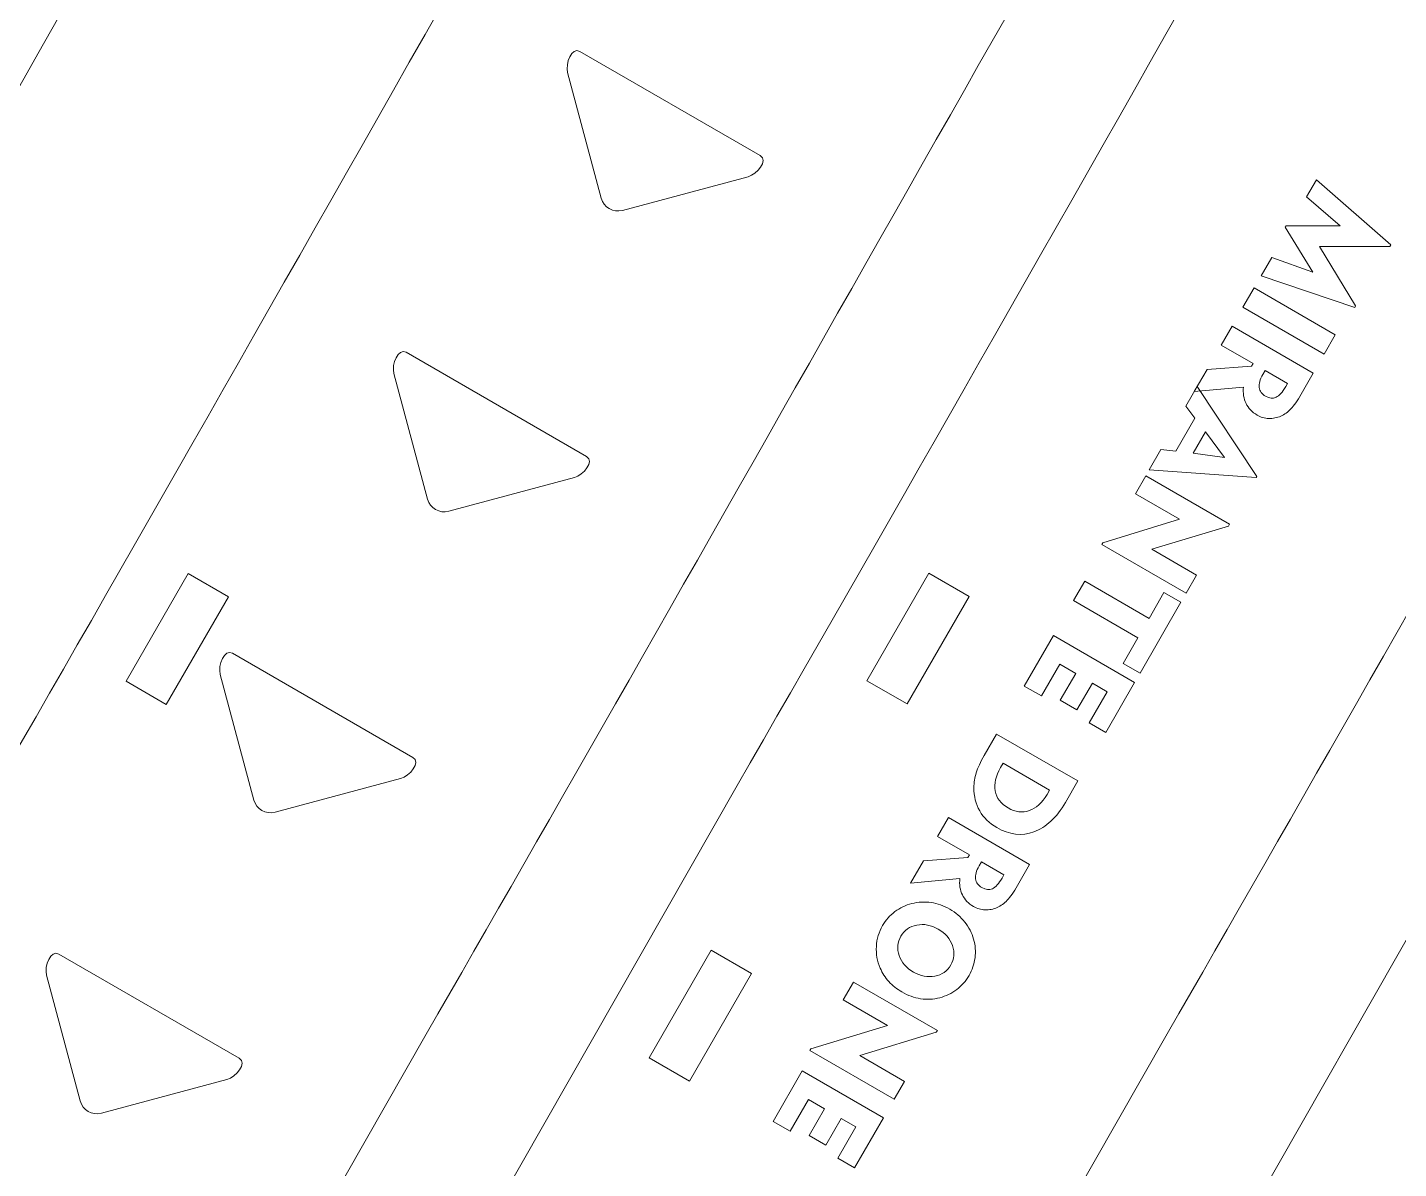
# Model space of a CAD drawing. Header units: millimetres. Extents: x -695 to 222, y -259 to 444.
# Drawn here: x -562.2 to -473.8, y 240.8 to 314.3 of the extents above; entities that cross this region are included whole.
import ezdxf

# ---------------------------------------------------------------- set-up
doc = ezdxf.new("R2010")
doc.units = ezdxf.units.MM
doc.header["$MEASUREMENT"] = 0
doc.layers.add('Camada 1', color=7, linetype='Continuous')

msp = doc.modelspace()

# ---------------------------------------------------------------- linework, layer by layer
at = {"layer": 'Camada 1', "color": 250, "lineweight": 9}
for points, knots in [([(-684.9126, 144.1155), (-684.2347, 165.8553), (-679.2187, 168.3218), (-670.0838, 186.9989), (-670.0838, 186.9989), (-670.0838, 186.9989), (-609.4224, 293.3218), (-609.4224, 293.3218), (-609.4224, 293.3218), (-591.5122, 324.3432), (-565.9256, 369.8944), (-548.0163, 400.9151), (-548.0163, 400.9151), (-537.0592, 419.8932), (-534.3937, 423.3919), (-516.5763, 434.0952), (-516.5763, 434.0952), (-497.4102, 444.378), (-492.7658, 441.267), (-472.0237, 442.6949), (-472.0237, 442.6949), (-472.0237, 442.6949), (-349.6149, 443.322), (-349.6149, 443.322), (-349.6149, 443.322), (-313.7944, 443.3221), (-261.5528, 443.9386), (-225.733, 443.9392), (-225.733, 443.9392), (-204.1018, 443.9391), (-199.5705, 443.3932), (-181.9733, 433.6853), (-181.9733, 433.6853), (-181.9733, 433.6853), (-187.6012, 423.9376), (-187.6012, 423.9376), (-187.6012, 423.9376), (-187.6012, 423.9376), (-181.8585, 422.4997), (-181.8585, 422.4997), (-181.8585, 422.4997), (-181.8585, 422.4997), (-190.6883, 407.3011), (-190.6883, 407.3011), (-190.6883, 407.3011), (-190.6883, 407.3011), (-194.5146, 411.9631), (-194.5146, 411.9631), (-194.5146, 411.9631), (-194.5146, 411.9631), (-199.8588, 402.7068), (-199.8588, 402.7068), (-199.8588, 402.7068), (-199.8588, 402.7068), (-194.5146, 411.9631), (-194.5146, 411.9631), (-194.5146, 411.9631), (-194.5146, 411.9631), (-190.6883, 407.3011), (-190.6883, 407.3011), (-190.6883, 407.3011), (-190.6883, 407.3011), (-181.8585, 422.4997), (-181.8585, 422.4997), (-181.8585, 422.4997), (-181.8585, 422.4997), (-187.6012, 423.9376), (-187.6012, 423.9376), (-187.6012, 423.9376), (-187.6012, 423.9376), (-181.9733, 433.6853), (-181.9733, 433.6853), (-181.9733, 433.6853), (-181.9733, 433.6853), (-181.9731, 433.6851), (-181.9731, 433.6851)], [0, 0, 0, 0, 0.05, 0.05, 0.05, 0.05, 0.1, 0.1, 0.1, 0.1, 0.15, 0.15, 0.15, 0.15, 0.2, 0.2, 0.2, 0.2, 0.25, 0.25, 0.25, 0.25, 0.3, 0.3, 0.3, 0.3, 0.35, 0.35, 0.35, 0.35, 0.4, 0.4, 0.4, 0.4, 0.45, 0.45, 0.45, 0.45, 0.5, 0.5, 0.5, 0.5, 0.55, 0.55, 0.55, 0.55, 0.6, 0.6, 0.6, 0.6, 0.65, 0.65, 0.65, 0.65, 0.7, 0.7, 0.7, 0.7, 0.75, 0.75, 0.75, 0.75, 0.8, 0.8, 0.8, 0.8, 0.85, 0.85, 0.85, 0.85, 0.9, 0.9, 0.9, 0.9, 1, 1, 1, 1]), ([(-199.8212, 402.686), (-199.8212, 402.686), (-199.8588, 402.7068), (-199.8588, 402.7068), (-199.8588, 402.7068), (-215.5786, 411.3789), (-219.6263, 411.8669), (-238.9497, 411.8669), (-238.9497, 411.8669), (-270.9481, 411.8664), (-317.616, 411.3155), (-349.6148, 411.3155), (-349.6148, 411.3155), (-349.6148, 411.3155), (-458.964, 410.7554), (-458.964, 410.7554), (-458.964, 410.7554), (-477.4933, 409.4799), (-481.6422, 412.259), (-498.7635, 403.0731), (-498.7635, 403.0731), (-514.6801, 393.5116), (-517.0611, 390.3865), (-526.8492, 373.433), (-526.8492, 373.433), (-542.8479, 345.7217), (-565.7046, 305.0303), (-581.7039, 277.3186), (-581.7039, 277.3186), (-581.7039, 277.3186), (-635.8936, 182.3391), (-635.8936, 182.3391), (-635.8936, 182.3391), (-644.0538, 165.6546), (-648.5348, 163.4512), (-649.1402, 144.0309), (-649.1402, 144.0309), (-649.1361, 143.7915), (-649.1315, 143.5562), (-649.127, 143.3218), (-649.127, 143.3218), (-649.127, 143.3218), (-659.815, 143.3218), (-659.815, 143.3218), (-659.815, 143.3218), (-659.815, 143.3218), (-657.6908, 148.9665), (-657.6908, 148.9665), (-657.6908, 148.9665), (-657.6908, 148.9665), (-675.2681, 149.0139), (-675.2681, 149.0139), (-675.2681, 149.0139), (-675.2681, 149.0139), (-673.642, 143.3218), (-673.642, 143.3218), (-673.642, 143.3218), (-673.642, 143.3218), (-684.8978, 143.3218), (-684.8978, 143.3218), (-684.8978, 143.3218), (-684.8978, 143.3218), (-673.642, 143.3218), (-673.642, 143.3218), (-673.642, 143.3218), (-673.642, 143.3218), (-675.2681, 149.0139), (-675.2681, 149.0139), (-675.2681, 149.0139), (-675.2681, 149.0139), (-657.6908, 148.9665), (-657.6908, 148.9665), (-657.6908, 148.9665), (-657.6908, 148.9665), (-659.815, 143.3218), (-659.815, 143.3218), (-659.815, 143.3218), (-659.815, 143.3218), (-649.127, 143.3218), (-649.127, 143.3218), (-649.127, 143.3218), (-649.127, 143.3218), (-649.1261, 143.2789), (-649.1261, 143.2789)], [0, 0, 0, 0, 0.0454545, 0.0454545, 0.0454545, 0.0454545, 0.0909091, 0.0909091, 0.0909091, 0.0909091, 0.1363636, 0.1363636, 0.1363636, 0.1363636, 0.1818182, 0.1818182, 0.1818182, 0.1818182, 0.2272727, 0.2272727, 0.2272727, 0.2272727, 0.2727273, 0.2727273, 0.2727273, 0.2727273, 0.3181818, 0.3181818, 0.3181818, 0.3181818, 0.3636364, 0.3636364, 0.3636364, 0.3636364, 0.4090909, 0.4090909, 0.4090909, 0.4090909, 0.4545455, 0.4545455, 0.4545455, 0.4545455, 0.5, 0.5, 0.5, 0.5, 0.5454545, 0.5454545, 0.5454545, 0.5454545, 0.5909091, 0.5909091, 0.5909091, 0.5909091, 0.6363636, 0.6363636, 0.6363636, 0.6363636, 0.6818182, 0.6818182, 0.6818182, 0.6818182, 0.7272727, 0.7272727, 0.7272727, 0.7272727, 0.7727273, 0.7727273, 0.7727273, 0.7727273, 0.8181818, 0.8181818, 0.8181818, 0.8181818, 0.8636364, 0.8636364, 0.8636364, 0.8636364, 0.9090909, 0.9090909, 0.9090909, 0.9090909, 1, 1, 1, 1]), ([(-424.2174, -174.9683), (-424.2174, -174.9683), (-424.3035, -174.9207), (-424.3035, -174.9207), (-424.3035, -174.9207), (-424.5338, -174.7937), (-424.765, -174.666), (-424.9998, -174.5358), (-424.9998, -174.5358), (-443.4881, -163.0788), (-443.116, -157.5013), (-454.7238, -140.2521), (-454.7238, -140.2521), (-454.7238, -140.2521), (-516.4712, -34.5565), (-516.4712, -34.5565), (-516.4712, -34.5565), (-534.3816, -3.535), (-561.0362, 41.3993), (-578.9466, 72.4199), (-578.9466, 72.4199), (-589.9035, 91.3978), (-591.6005, 95.4556), (-591.9609, 116.2374), (-591.9609, 116.2374), (-591.2835, 137.9772), (-586.2672, 140.444), (-577.1325, 159.1211), (-577.1325, 159.1211), (-577.1325, 159.1211), (-516.471, 265.444), (-516.471, 265.444), (-516.471, 265.444), (-498.5611, 296.4654), (-472.9743, 342.0165), (-455.0647, 373.0373), (-455.0647, 373.0373), (-444.1079, 392.0151), (-442.1225, 395.1035), (-424.3049, 405.8073)], [0, 0, 0, 0, 0.0909091, 0.0909091, 0.0909091, 0.0909091, 0.1818182, 0.1818182, 0.1818182, 0.1818182, 0.2727273, 0.2727273, 0.2727273, 0.2727273, 0.3636364, 0.3636364, 0.3636364, 0.3636364, 0.4545455, 0.4545455, 0.4545455, 0.4545455, 0.5454545, 0.5454545, 0.5454545, 0.5454545, 0.6363636, 0.6363636, 0.6363636, 0.6363636, 0.7272727, 0.7272727, 0.7272727, 0.7272727, 0.8181818, 0.8181818, 0.8181818, 0.8181818, 1, 1, 1, 1]), ([(-406.4197, 374.8289), (-406.4197, 374.8289), (-411.7637, 384.085), (-411.7637, 384.085), (-411.7637, 384.085), (-411.7637, 384.085), (-405.8131, 385.0678), (-405.8131, 385.0678), (-405.8131, 385.0678), (-405.8131, 385.0678), (-414.5607, 400.3139), (-414.5607, 400.3139), (-414.5607, 400.3139), (-414.5607, 400.3139), (-418.677, 396.0595), (-418.677, 396.0595), (-418.677, 396.0595), (-418.677, 396.0595), (-424.3049, 405.8073), (-424.3049, 405.8073), (-424.3049, 405.8073), (-424.3049, 405.8073), (-418.677, 396.0595), (-418.677, 396.0595), (-418.677, 396.0595), (-418.677, 396.0595), (-414.5607, 400.3139), (-414.5607, 400.3139), (-414.5607, 400.3139), (-414.5607, 400.3139), (-405.8131, 385.0678), (-405.8131, 385.0678), (-405.8131, 385.0678), (-405.8131, 385.0678), (-411.7637, 384.085), (-411.7637, 384.085), (-411.7637, 384.085), (-411.7637, 384.085), (-406.4197, 374.8289), (-406.4197, 374.8289), (-406.4197, 374.8289), (-406.4197, 374.8289), (-406.4564, 374.8068), (-406.4564, 374.8068), (-406.4564, 374.8068), (-421.7943, 365.5457), (-424.2437, 362.2764), (-433.8974, 345.5552), (-433.8974, 345.5552), (-449.8964, 317.8437), (-472.7534, 277.1525), (-488.7527, 249.4408), (-488.7527, 249.4408), (-488.7527, 249.4408), (-542.942, 154.4613), (-542.942, 154.4613), (-542.942, 154.4613), (-551.1024, 137.7768), (-555.5835, 135.5732), (-556.1886, 116.1527), (-556.1886, 116.1527), (-555.8666, 97.5881), (-554.3505, 93.9631), (-544.5628, 77.0102), (-544.5628, 77.0102), (-528.5634, 49.2988), (-504.7521, 9.1587), (-488.7527, -18.5531), (-488.7527, -18.5531), (-488.7527, -18.5531), (-433.5932, -112.9723), (-433.5932, -112.9723), (-433.5932, -112.9723), (-423.2236, -128.3812), (-423.5562, -133.3638), (-407.0404, -143.5984), (-407.0404, -143.5984), (-407.0404, -143.5984), (-406.4197, -143.9415), (-406.4197, -143.9415), (-406.4197, -143.9415), (-406.4197, -143.9415), (-411.7635, -153.1975), (-411.7635, -153.1975), (-411.7635, -153.1975), (-411.7635, -153.1975), (-415.5899, -148.5356), (-415.5899, -148.5356), (-415.5899, -148.5356), (-415.5899, -148.5356), (-424.4196, -163.7341), (-424.4196, -163.7341), (-424.4196, -163.7341), (-424.4196, -163.7341), (-418.677, -165.1723), (-418.677, -165.1723), (-418.677, -165.1723), (-418.677, -165.1723), (-424.3049, -174.9199), (-424.3049, -174.9199), (-424.3049, -174.9199), (-424.3049, -174.9199), (-418.677, -165.1723), (-418.677, -165.1723), (-418.677, -165.1723), (-418.677, -165.1723), (-424.4196, -163.7341), (-424.4196, -163.7341), (-424.4196, -163.7341), (-424.4196, -163.7341), (-415.5899, -148.5356), (-415.5899, -148.5356), (-415.5899, -148.5356), (-415.5899, -148.5356), (-411.7635, -153.1975), (-411.7635, -153.1975), (-411.7635, -153.1975), (-411.7635, -153.1975), (-406.4197, -143.9415), (-406.4197, -143.9415), (-406.4197, -143.9415), (-406.4197, -143.9415), (-406.3764, -143.9654), (-406.3764, -143.9654)], [0, 0, 0, 0, 0.03125, 0.03125, 0.03125, 0.03125, 0.0625, 0.0625, 0.0625, 0.0625, 0.09375, 0.09375, 0.09375, 0.09375, 0.125, 0.125, 0.125, 0.125, 0.15625, 0.15625, 0.15625, 0.15625, 0.1875, 0.1875, 0.1875, 0.1875, 0.21875, 0.21875, 0.21875, 0.21875, 0.25, 0.25, 0.25, 0.25, 0.28125, 0.28125, 0.28125, 0.28125, 0.3125, 0.3125, 0.3125, 0.3125, 0.34375, 0.34375, 0.34375, 0.34375, 0.375, 0.375, 0.375, 0.375, 0.40625, 0.40625, 0.40625, 0.40625, 0.4375, 0.4375, 0.4375, 0.4375, 0.46875, 0.46875, 0.46875, 0.46875, 0.5, 0.5, 0.5, 0.5, 0.53125, 0.53125, 0.53125, 0.53125, 0.5625, 0.5625, 0.5625, 0.5625, 0.59375, 0.59375, 0.59375, 0.59375, 0.625, 0.625, 0.625, 0.625, 0.65625, 0.65625, 0.65625, 0.65625, 0.6875, 0.6875, 0.6875, 0.6875, 0.71875, 0.71875, 0.71875, 0.71875, 0.75, 0.75, 0.75, 0.75, 0.78125, 0.78125, 0.78125, 0.78125, 0.8125, 0.8125, 0.8125, 0.8125, 0.84375, 0.84375, 0.84375, 0.84375, 0.875, 0.875, 0.875, 0.875, 0.90625, 0.90625, 0.90625, 0.90625, 0.9375, 0.9375, 0.9375, 0.9375, 1, 1, 1, 1]), ([(-376.1924, -174.5601), (-394.6806, -163.1031), (-394.3087, -157.5259), (-405.9161, -140.2762), (-405.9161, -140.2762), (-405.9161, -140.2762), (-467.6637, -34.5805), (-467.6637, -34.5805), (-467.6637, -34.5805), (-485.5739, -3.5591), (-512.2291, 41.3751), (-530.1392, 72.3954), (-530.1392, 72.3954), (-541.0962, 91.3736), (-542.7934, 95.4313), (-543.154, 116.2133), (-543.154, 116.2133), (-542.4761, 137.953), (-537.4597, 140.4197), (-528.3253, 159.0968), (-528.3253, 159.0968), (-528.3253, 159.0968), (-467.6639, 265.4195), (-467.6639, 265.4195), (-467.6639, 265.4195), (-449.7538, 296.441), (-424.1669, 341.9918), (-406.2575, 373.013), (-406.2575, 373.013), (-395.4418, 391.7461), (-392.7034, 395.3973), (-375.4975, 405.783), (-375.4975, 405.783), (-375.4975, 405.783), (-369.8697, 396.0353), (-369.8697, 396.0353), (-369.8697, 396.0353), (-369.8697, 396.0353), (-365.7531, 400.2897), (-365.7531, 400.2897), (-365.7531, 400.2897), (-365.7531, 400.2897), (-357.0057, 385.0435), (-357.0057, 385.0435), (-357.0057, 385.0435), (-357.0057, 385.0435), (-362.9562, 384.0608), (-362.9562, 384.0608), (-362.9562, 384.0608), (-362.9562, 384.0608), (-357.6121, 374.8045), (-357.6121, 374.8045), (-357.6121, 374.8045), (-357.6121, 374.8045), (-362.9562, 384.0608), (-362.9562, 384.0608), (-362.9562, 384.0608), (-362.9562, 384.0608), (-357.0057, 385.0435), (-357.0057, 385.0435), (-357.0057, 385.0435), (-357.0057, 385.0435), (-365.7531, 400.2897), (-365.7531, 400.2897), (-365.7531, 400.2897), (-365.7531, 400.2897), (-369.8697, 396.0353), (-369.8697, 396.0353), (-369.8697, 396.0353), (-369.8697, 396.0353), (-375.4975, 405.783), (-375.4975, 405.783), (-375.4975, 405.783), (-375.4975, 405.783), (-375.4973, 405.7831), (-375.4973, 405.7831)], [0, 0, 0, 0, 0.05, 0.05, 0.05, 0.05, 0.1, 0.1, 0.1, 0.1, 0.15, 0.15, 0.15, 0.15, 0.2, 0.2, 0.2, 0.2, 0.25, 0.25, 0.25, 0.25, 0.3, 0.3, 0.3, 0.3, 0.35, 0.35, 0.35, 0.35, 0.4, 0.4, 0.4, 0.4, 0.45, 0.45, 0.45, 0.45, 0.5, 0.5, 0.5, 0.5, 0.55, 0.55, 0.55, 0.55, 0.6, 0.6, 0.6, 0.6, 0.65, 0.65, 0.65, 0.65, 0.7, 0.7, 0.7, 0.7, 0.75, 0.75, 0.75, 0.75, 0.8, 0.8, 0.8, 0.8, 0.85, 0.85, 0.85, 0.85, 0.9, 0.9, 0.9, 0.9, 1, 1, 1, 1]), ([(-357.5753, 374.8267), (-357.5753, 374.8267), (-357.6121, 374.8045), (-357.6121, 374.8045), (-357.6121, 374.8045), (-372.9823, 365.5268), (-375.4287, 362.2654), (-385.0904, 345.5308), (-385.0904, 345.5308), (-401.0892, 317.8192), (-423.9461, 277.1281), (-439.9455, 249.4163), (-439.9455, 249.4163), (-439.9455, 249.4163), (-494.135, 154.4371), (-494.135, 154.4371), (-494.135, 154.4371), (-502.295, 137.7525), (-506.7762, 135.549), (-507.3817, 116.1286), (-507.3817, 116.1286), (-507.0595, 97.5637), (-505.5435, 93.9391), (-495.7554, 76.9856), (-495.7554, 76.9856), (-479.7561, 49.2747), (-455.9447, 9.1345), (-439.9453, -18.5772), (-439.9453, -18.5772), (-439.9453, -18.5772), (-384.7855, -112.9966), (-384.7855, -112.9966), (-384.7855, -112.9966), (-374.4164, -128.4058), (-374.7487, -133.3881), (-358.2329, -143.6226), (-358.2329, -143.6226), (-358.0235, -143.7387), (-357.8175, -143.8524), (-357.6122, -143.9657), (-357.6122, -143.9657), (-357.6122, -143.9657), (-362.9562, -153.2218), (-362.9562, -153.2218), (-362.9562, -153.2218), (-362.9562, -153.2218), (-366.7826, -148.5598), (-366.7826, -148.5598), (-366.7826, -148.5598), (-366.7826, -148.5598), (-375.6123, -163.7585), (-375.6123, -163.7585), (-375.6123, -163.7585), (-375.6123, -163.7585), (-369.8697, -165.1963), (-369.8697, -165.1963), (-369.8697, -165.1963), (-369.8697, -165.1963), (-375.4976, -174.9441), (-375.4976, -174.9441), (-375.4976, -174.9441), (-375.4976, -174.9441), (-369.8697, -165.1963), (-369.8697, -165.1963), (-369.8697, -165.1963), (-369.8697, -165.1963), (-375.6123, -163.7585), (-375.6123, -163.7585), (-375.6123, -163.7585), (-375.6123, -163.7585), (-366.7826, -148.5598), (-366.7826, -148.5598), (-366.7826, -148.5598), (-366.7826, -148.5598), (-362.9562, -153.2218), (-362.9562, -153.2218), (-362.9562, -153.2218), (-362.9562, -153.2218), (-357.6122, -143.9657), (-357.6122, -143.9657), (-357.6122, -143.9657), (-357.6122, -143.9657), (-357.5746, -143.9864), (-357.5746, -143.9864)], [0, 0, 0, 0, 0.0454545, 0.0454545, 0.0454545, 0.0454545, 0.0909091, 0.0909091, 0.0909091, 0.0909091, 0.1363636, 0.1363636, 0.1363636, 0.1363636, 0.1818182, 0.1818182, 0.1818182, 0.1818182, 0.2272727, 0.2272727, 0.2272727, 0.2272727, 0.2727273, 0.2727273, 0.2727273, 0.2727273, 0.3181818, 0.3181818, 0.3181818, 0.3181818, 0.3636364, 0.3636364, 0.3636364, 0.3636364, 0.4090909, 0.4090909, 0.4090909, 0.4090909, 0.4545455, 0.4545455, 0.4545455, 0.4545455, 0.5, 0.5, 0.5, 0.5, 0.5454545, 0.5454545, 0.5454545, 0.5454545, 0.5909091, 0.5909091, 0.5909091, 0.5909091, 0.6363636, 0.6363636, 0.6363636, 0.6363636, 0.6818182, 0.6818182, 0.6818182, 0.6818182, 0.7272727, 0.7272727, 0.7272727, 0.7272727, 0.7727273, 0.7727273, 0.7727273, 0.7727273, 0.8181818, 0.8181818, 0.8181818, 0.8181818, 0.8636364, 0.8636364, 0.8636364, 0.8636364, 0.9090909, 0.9090909, 0.9090909, 0.9090909, 1, 1, 1, 1]), ([(-479.115, 304.4815), (-479.115, 304.4815), (-474.339, 300.2752), (-474.339, 300.2752), (-474.339, 300.2752), (-474.339, 300.2752), (-474.3908, 300.1852), (-474.3908, 300.1852), (-474.3908, 300.1852), (-474.3908, 300.1852), (-478.9386, 300.1778), (-478.9386, 300.1778), (-478.9386, 300.1778), (-478.9386, 300.1778), (-476.6066, 296.3476), (-476.6066, 296.3476), (-476.6066, 296.3476), (-476.6066, 296.3476), (-476.6605, 296.254), (-476.6605, 296.254), (-476.6605, 296.254), (-476.6605, 296.254), (-482.6956, 298.2797), (-482.6956, 298.2797), (-482.6956, 298.2797), (-482.6956, 298.2797), (-482.0101, 299.4673), (-482.0101, 299.4673), (-482.0101, 299.4673), (-482.0101, 299.4673), (-479.3639, 298.531), (-479.3639, 298.531), (-479.3639, 298.531), (-479.3639, 298.531), (-481.1353, 301.4263), (-481.1353, 301.4263), (-481.1353, 301.4263), (-481.1353, 301.4263), (-481.0868, 301.51), (-481.0868, 301.51), (-481.0868, 301.51), (-481.0868, 301.51), (-477.5983, 301.5065), (-477.5983, 301.5065), (-477.5983, 301.5065), (-477.5983, 301.5065), (-479.7588, 303.3666), (-479.7588, 303.3666), (-479.7588, 303.3666), (-479.7588, 303.3666), (-479.115, 304.4815), (-479.115, 304.4815)], [0, 0, 0, 0, 0.0714286, 0.0714286, 0.0714286, 0.0714286, 0.1428571, 0.1428571, 0.1428571, 0.1428571, 0.2142857, 0.2142857, 0.2142857, 0.2142857, 0.2857143, 0.2857143, 0.2857143, 0.2857143, 0.3571429, 0.3571429, 0.3571429, 0.3571429, 0.4285714, 0.4285714, 0.4285714, 0.4285714, 0.5, 0.5, 0.5, 0.5, 0.5714286, 0.5714286, 0.5714286, 0.5714286, 0.6428571, 0.6428571, 0.6428571, 0.6428571, 0.7142857, 0.7142857, 0.7142857, 0.7142857, 0.7857143, 0.7857143, 0.7857143, 0.7857143, 0.8571429, 0.8571429, 0.8571429, 0.8571429, 1, 1, 1, 1]), ([(-483.143, 297.5048), (-483.143, 297.5048), (-477.9095, 294.4832), (-477.9095, 294.4832), (-477.9095, 294.4832), (-477.9095, 294.4832), (-478.6309, 293.234), (-478.6309, 293.234), (-478.6309, 293.234), (-478.6309, 293.234), (-483.8644, 296.2555), (-483.8644, 296.2555), (-483.8644, 296.2555), (-483.8644, 296.2555), (-483.143, 297.5048), (-483.143, 297.5048)], [0, 0, 0, 0, 0.2, 0.2, 0.2, 0.2, 0.4, 0.4, 0.4, 0.4, 0.6, 0.6, 0.6, 0.6, 1, 1, 1, 1]), ([(-484.5686, 295.0358), (-484.5686, 295.0358), (-479.3351, 292.0143), (-479.3351, 292.0143), (-479.3351, 292.0143), (-479.3351, 292.0143), (-480.1118, 290.6691), (-480.1118, 290.6691), (-480.1118, 290.6691), (-480.3606, 290.2378), (-480.5819, 289.9204), (-480.7757, 289.7152), (-480.7757, 289.7152), (-480.9696, 289.5102), (-481.1843, 289.3548), (-481.4234, 289.2481), (-481.4234, 289.2481), (-481.6748, 289.1338), (-481.9348, 289.0818), (-482.2026, 289.0935), (-482.2026, 289.0935), (-482.47, 289.105), (-482.7176, 289.1772), (-482.9454, 289.3088), (-482.9454, 289.3088), (-483.2757, 289.4994), (-483.5156, 289.7497), (-483.6663, 290.0602), (-483.6663, 290.0602), (-483.8174, 290.3707), (-483.8714, 290.7238), (-483.8296, 291.1203), (-483.8296, 291.1203), (-483.8296, 291.1203), (-487.001, 290.8225), (-487.001, 290.8225), (-487.001, 290.8225), (-487.001, 290.8225), (-486.1775, 292.2491), (-486.1775, 292.2491), (-486.1775, 292.2491), (-486.1775, 292.2491), (-483.316, 292.4598), (-483.316, 292.4598), (-483.316, 292.4598), (-483.316, 292.4598), (-483.2136, 292.6372), (-483.2136, 292.6372), (-483.2136, 292.6372), (-483.2136, 292.6372), (-485.2685, 293.8236), (-485.2685, 293.8236), (-485.2685, 293.8236), (-485.2685, 293.8236), (-484.5686, 295.0358), (-484.5686, 295.0358)], [0, 0, 0, 0, 0.0666667, 0.0666667, 0.0666667, 0.0666667, 0.1333333, 0.1333333, 0.1333333, 0.1333333, 0.2, 0.2, 0.2, 0.2, 0.2666667, 0.2666667, 0.2666667, 0.2666667, 0.3333333, 0.3333333, 0.3333333, 0.3333333, 0.4, 0.4, 0.4, 0.4, 0.4666667, 0.4666667, 0.4666667, 0.4666667, 0.5333333, 0.5333333, 0.5333333, 0.5333333, 0.6, 0.6, 0.6, 0.6, 0.6666667, 0.6666667, 0.6666667, 0.6666667, 0.7333333, 0.7333333, 0.7333333, 0.7333333, 0.8, 0.8, 0.8, 0.8, 0.8666667, 0.8666667, 0.8666667, 0.8666667, 1, 1, 1, 1]), ([(-481.1072, 291.1469), (-481.1072, 291.1469), (-480.9886, 291.3526), (-480.9886, 291.3526), (-480.9886, 291.3526), (-480.9886, 291.3526), (-482.4372, 292.189), (-482.4372, 292.189), (-482.4372, 292.189), (-482.4372, 292.189), (-482.5894, 291.9254), (-482.5894, 291.9254), (-482.5894, 291.9254), (-482.7715, 291.61), (-482.8462, 291.3328), (-482.8153, 291.0932), (-482.8153, 291.0932), (-482.7846, 290.8536), (-482.6487, 290.6651), (-482.4108, 290.5278), (-482.4108, 290.5278), (-482.1607, 290.3834), (-481.9347, 290.3598), (-481.7295, 290.4563), (-481.7295, 290.4563), (-481.5241, 290.5531), (-481.3172, 290.7834), (-481.1072, 291.1469)], [0, 0, 0, 0, 0.125, 0.125, 0.125, 0.125, 0.25, 0.25, 0.25, 0.25, 0.375, 0.375, 0.375, 0.375, 0.5, 0.5, 0.5, 0.5, 0.625, 0.625, 0.625, 0.625, 0.75, 0.75, 0.75, 0.75, 1, 1, 1, 1]), ([(-486.8141, 291.1465), (-486.8141, 291.1465), (-482.9594, 285.3615), (-482.9594, 285.3615), (-482.9594, 285.3615), (-482.9594, 285.3615), (-483.0048, 285.2825), (-483.0048, 285.2825), (-483.0048, 285.2825), (-483.0048, 285.2825), (-489.9082, 285.7874), (-489.9082, 285.7874), (-489.9082, 285.7874), (-489.9082, 285.7874), (-489.1535, 287.0945), (-489.1535, 287.0945), (-489.1535, 287.0945), (-489.1535, 287.0945), (-488.2007, 286.9863), (-488.2007, 286.9863), (-488.2007, 286.9863), (-488.2007, 286.9863), (-486.9746, 289.1103), (-486.9746, 289.1103), (-486.9746, 289.1103), (-486.9746, 289.1103), (-487.5402, 289.8886), (-487.5402, 289.8886), (-487.5402, 289.8886), (-487.5402, 289.8886), (-486.8141, 291.1465), (-486.8141, 291.1465)], [0, 0, 0, 0, 0.1111111, 0.1111111, 0.1111111, 0.1111111, 0.2222222, 0.2222222, 0.2222222, 0.2222222, 0.3333333, 0.3333333, 0.3333333, 0.3333333, 0.4444444, 0.4444444, 0.4444444, 0.4444444, 0.5555556, 0.5555556, 0.5555556, 0.5555556, 0.6666667, 0.6666667, 0.6666667, 0.6666667, 0.7777778, 0.7777778, 0.7777778, 0.7777778, 1, 1, 1, 1]), ([(-486.2817, 288.2274), (-486.2817, 288.2274), (-487.0755, 286.8525), (-487.0755, 286.8525), (-487.0755, 286.8525), (-487.0755, 286.8525), (-485.0452, 286.5853), (-485.0452, 286.5853), (-485.0452, 286.5853), (-485.0452, 286.5853), (-486.2817, 288.2274), (-486.2817, 288.2274)], [0, 0, 0, 0, 0.25, 0.25, 0.25, 0.25, 0.5, 0.5, 0.5, 0.5, 1, 1, 1, 1]), ([(-490.1344, 285.3956), (-490.1344, 285.3956), (-484.7309, 282.2759), (-484.7309, 282.2759), (-484.7309, 282.2759), (-484.7309, 282.2759), (-484.7999, 282.1564), (-484.7999, 282.1564), (-484.7999, 282.1564), (-484.7999, 282.1564), (-489.7353, 280.6612), (-489.7353, 280.6612), (-489.7353, 280.6612), (-489.7353, 280.6612), (-486.8512, 278.9961), (-486.8512, 278.9961), (-486.8512, 278.9961), (-486.8512, 278.9961), (-487.517, 277.8429), (-487.517, 277.8429), (-487.517, 277.8429), (-487.517, 277.8429), (-492.9501, 280.9797), (-492.9501, 280.9797), (-492.9501, 280.9797), (-492.9501, 280.9797), (-492.8874, 281.088), (-492.8874, 281.088), (-492.8874, 281.088), (-492.8874, 281.088), (-487.9455, 282.5944), (-487.9455, 282.5944), (-487.9455, 282.5944), (-487.9455, 282.5944), (-490.8001, 284.2425), (-490.8001, 284.2425), (-490.8001, 284.2425), (-490.8001, 284.2425), (-490.1344, 285.3956), (-490.1344, 285.3956)], [0, 0, 0, 0, 0.0909091, 0.0909091, 0.0909091, 0.0909091, 0.1818182, 0.1818182, 0.1818182, 0.1818182, 0.2727273, 0.2727273, 0.2727273, 0.2727273, 0.3636364, 0.3636364, 0.3636364, 0.3636364, 0.4545455, 0.4545455, 0.4545455, 0.4545455, 0.5454545, 0.5454545, 0.5454545, 0.5454545, 0.6363636, 0.6363636, 0.6363636, 0.6363636, 0.7272727, 0.7272727, 0.7272727, 0.7272727, 0.8181818, 0.8181818, 0.8181818, 0.8181818, 1, 1, 1, 1]), ([(-508.1041, 272.1944), (-508.1041, 272.1944), (-504.1041, 279.1226), (-504.1041, 279.1226), (-504.1041, 279.1226), (-504.1041, 279.1226), (-501.5059, 277.6225), (-501.5059, 277.6225), (-501.5059, 277.6225), (-501.5059, 277.6225), (-505.5059, 270.6943), (-505.5059, 270.6943), (-505.5059, 270.6943), (-505.5059, 270.6943), (-508.1041, 272.1944), (-508.1041, 272.1944)], [0, 0, 0, 0, 0.2, 0.2, 0.2, 0.2, 0.4, 0.4, 0.4, 0.4, 0.6, 0.6, 0.6, 0.6, 1, 1, 1, 1]), ([(-494.0557, 278.6037), (-494.0557, 278.6037), (-489.9161, 276.2138), (-489.9161, 276.2138), (-489.9161, 276.2138), (-489.9161, 276.2138), (-488.956, 277.8771), (-488.956, 277.8771), (-488.956, 277.8771), (-488.956, 277.8771), (-487.8618, 277.2454), (-487.8618, 277.2454), (-487.8618, 277.2454), (-487.8618, 277.2454), (-490.4994, 272.6772), (-490.4994, 272.6772), (-490.4994, 272.6772), (-490.4994, 272.6772), (-491.5933, 273.3088), (-491.5933, 273.3088), (-491.5933, 273.3088), (-491.5933, 273.3088), (-490.6373, 274.9646), (-490.6373, 274.9646), (-490.6373, 274.9646), (-490.6373, 274.9646), (-494.7769, 277.3545), (-494.7769, 277.3545), (-494.7769, 277.3545), (-494.7769, 277.3545), (-494.0557, 278.6037), (-494.0557, 278.6037)], [0, 0, 0, 0, 0.1111111, 0.1111111, 0.1111111, 0.1111111, 0.2222222, 0.2222222, 0.2222222, 0.2222222, 0.3333333, 0.3333333, 0.3333333, 0.3333333, 0.4444444, 0.4444444, 0.4444444, 0.4444444, 0.5555556, 0.5555556, 0.5555556, 0.5555556, 0.6666667, 0.6666667, 0.6666667, 0.6666667, 0.7777778, 0.7777778, 0.7777778, 0.7777778, 1, 1, 1, 1]), ([(-496.0793, 275.0987), (-496.0793, 275.0987), (-490.8458, 272.0772), (-490.8458, 272.0772), (-490.8458, 272.0772), (-490.8458, 272.0772), (-492.7064, 268.8543), (-492.7064, 268.8543), (-492.7064, 268.8543), (-492.7064, 268.8543), (-493.7856, 269.4774), (-493.7856, 269.4774), (-493.7856, 269.4774), (-493.7856, 269.4774), (-492.6248, 271.488), (-492.6248, 271.488), (-492.6248, 271.488), (-492.6248, 271.488), (-493.5711, 272.0343), (-493.5711, 272.0343), (-493.5711, 272.0343), (-493.5711, 272.0343), (-494.5653, 270.312), (-494.5653, 270.312), (-494.5653, 270.312), (-494.5653, 270.312), (-495.6372, 270.9308), (-495.6372, 270.9308), (-495.6372, 270.9308), (-495.6372, 270.9308), (-494.6428, 272.6531), (-494.6428, 272.6531), (-494.6428, 272.6531), (-494.6428, 272.6531), (-495.6777, 273.2506), (-495.6777, 273.2506), (-495.6777, 273.2506), (-495.6777, 273.2506), (-496.8556, 271.2105), (-496.8556, 271.2105), (-496.8556, 271.2105), (-496.8556, 271.2105), (-497.957, 271.8464), (-497.957, 271.8464), (-497.957, 271.8464), (-497.957, 271.8464), (-496.0793, 275.0987), (-496.0793, 275.0987)], [0, 0, 0, 0, 0.0769231, 0.0769231, 0.0769231, 0.0769231, 0.1538462, 0.1538462, 0.1538462, 0.1538462, 0.2307692, 0.2307692, 0.2307692, 0.2307692, 0.3076923, 0.3076923, 0.3076923, 0.3076923, 0.3846154, 0.3846154, 0.3846154, 0.3846154, 0.4615385, 0.4615385, 0.4615385, 0.4615385, 0.5384615, 0.5384615, 0.5384615, 0.5384615, 0.6153846, 0.6153846, 0.6153846, 0.6153846, 0.6923077, 0.6923077, 0.6923077, 0.6923077, 0.7692308, 0.7692308, 0.7692308, 0.7692308, 0.8461538, 0.8461538, 0.8461538, 0.8461538, 1, 1, 1, 1]), ([(-499.7402, 268.7578), (-499.7402, 268.7578), (-494.5066, 265.7362), (-494.5066, 265.7362), (-494.5066, 265.7362), (-494.5066, 265.7362), (-495.3089, 264.3466), (-495.3089, 264.3466), (-495.3089, 264.3466), (-495.873, 263.3695), (-496.5483, 262.7377), (-497.3346, 262.4542), (-497.3346, 262.4542), (-498.121, 262.1706), (-498.9204, 262.2626), (-499.7311, 262.7307), (-499.7311, 262.7307), (-500.2165, 263.0109), (-500.5855, 263.3701), (-500.8347, 263.8064), (-500.8347, 263.8064), (-501.0857, 264.2421), (-501.2094, 264.7421), (-501.2085, 265.3068), (-501.2085, 265.3068), (-501.2085, 265.6287), (-501.1573, 265.9475), (-501.0554, 266.2664), (-501.0554, 266.2664), (-500.954, 266.584), (-500.783, 266.9517), (-500.5425, 267.3681), (-500.5425, 267.3681), (-500.5425, 267.3681), (-499.7402, 268.7578), (-499.7402, 268.7578)], [0, 0, 0, 0, 0.1, 0.1, 0.1, 0.1, 0.2, 0.2, 0.2, 0.2, 0.3, 0.3, 0.3, 0.3, 0.4, 0.4, 0.4, 0.4, 0.5, 0.5, 0.5, 0.5, 0.6, 0.6, 0.6, 0.6, 0.7, 0.7, 0.7, 0.7, 0.8, 0.8, 0.8, 0.8, 1, 1, 1, 1]), ([(-499.3292, 266.8746), (-499.3292, 266.8746), (-499.4878, 266.5999), (-499.4878, 266.5999), (-499.4878, 266.5999), (-499.8029, 266.0542), (-499.9179, 265.5506), (-499.8311, 265.0896), (-499.8311, 265.0896), (-499.7438, 264.6287), (-499.4682, 264.2642), (-499.0013, 263.9947), (-499.0013, 263.9947), (-498.5343, 263.7251), (-498.0794, 263.6678), (-497.6344, 263.8214), (-497.6344, 263.8214), (-497.1892, 263.9751), (-496.8094, 264.3258), (-496.4943, 264.8715), (-496.4943, 264.8715), (-496.4943, 264.8715), (-496.3357, 265.1462), (-496.3357, 265.1462), (-496.3357, 265.1462), (-496.3357, 265.1462), (-499.3292, 266.8746), (-499.3292, 266.8746)], [0, 0, 0, 0, 0.125, 0.125, 0.125, 0.125, 0.25, 0.25, 0.25, 0.25, 0.375, 0.375, 0.375, 0.375, 0.5, 0.5, 0.5, 0.5, 0.625, 0.625, 0.625, 0.625, 0.75, 0.75, 0.75, 0.75, 1, 1, 1, 1]), ([(-502.8514, 263.3691), (-502.8514, 263.3691), (-497.6178, 260.3475), (-497.6178, 260.3475), (-497.6178, 260.3475), (-497.6178, 260.3475), (-498.3946, 259.0023), (-498.3946, 259.0023), (-498.3946, 259.0023), (-498.6434, 258.5711), (-498.8647, 258.2537), (-499.0585, 258.0485), (-499.0585, 258.0485), (-499.2524, 257.8435), (-499.467, 257.688), (-499.7061, 257.5814), (-499.7061, 257.5814), (-499.9577, 257.467), (-500.2176, 257.4151), (-500.4853, 257.4268), (-500.4853, 257.4268), (-500.7528, 257.4383), (-501.0004, 257.5106), (-501.2282, 257.6421), (-501.2282, 257.6421), (-501.5585, 257.8327), (-501.7983, 258.083), (-501.9491, 258.3934), (-501.9491, 258.3934), (-502.1002, 258.704), (-502.1542, 259.0571), (-502.1124, 259.4536), (-502.1124, 259.4536), (-502.1124, 259.4536), (-505.2838, 259.1558), (-505.2838, 259.1558), (-505.2838, 259.1558), (-505.2838, 259.1558), (-504.4603, 260.5825), (-504.4603, 260.5825), (-504.4603, 260.5825), (-504.4603, 260.5825), (-501.5988, 260.7931), (-501.5988, 260.7931), (-501.5988, 260.7931), (-501.5988, 260.7931), (-501.4964, 260.9704), (-501.4964, 260.9704), (-501.4964, 260.9704), (-501.4964, 260.9704), (-503.5513, 262.1568), (-503.5513, 262.1568), (-503.5513, 262.1568), (-503.5513, 262.1568), (-502.8514, 263.3691), (-502.8514, 263.3691)], [0, 0, 0, 0, 0.0666667, 0.0666667, 0.0666667, 0.0666667, 0.1333333, 0.1333333, 0.1333333, 0.1333333, 0.2, 0.2, 0.2, 0.2, 0.2666667, 0.2666667, 0.2666667, 0.2666667, 0.3333333, 0.3333333, 0.3333333, 0.3333333, 0.4, 0.4, 0.4, 0.4, 0.4666667, 0.4666667, 0.4666667, 0.4666667, 0.5333333, 0.5333333, 0.5333333, 0.5333333, 0.6, 0.6, 0.6, 0.6, 0.6666667, 0.6666667, 0.6666667, 0.6666667, 0.7333333, 0.7333333, 0.7333333, 0.7333333, 0.8, 0.8, 0.8, 0.8, 0.8666667, 0.8666667, 0.8666667, 0.8666667, 1, 1, 1, 1]), ([(-499.3901, 259.4802), (-499.3901, 259.4802), (-499.2714, 259.6858), (-499.2714, 259.6858), (-499.2714, 259.6858), (-499.2714, 259.6858), (-500.72, 260.5223), (-500.72, 260.5223), (-500.72, 260.5223), (-500.72, 260.5223), (-500.8722, 260.2587), (-500.8722, 260.2587), (-500.8722, 260.2587), (-501.0543, 259.9433), (-501.129, 259.6661), (-501.0982, 259.4265), (-501.0982, 259.4265), (-501.0674, 259.1869), (-500.9315, 258.9985), (-500.6937, 258.8612), (-500.6937, 258.8612), (-500.4436, 258.7168), (-500.2175, 258.693), (-500.0123, 258.7896), (-500.0123, 258.7896), (-499.8069, 258.8863), (-499.6, 259.1167), (-499.3901, 259.4802)], [0, 0, 0, 0, 0.125, 0.125, 0.125, 0.125, 0.25, 0.25, 0.25, 0.25, 0.375, 0.375, 0.375, 0.375, 0.5, 0.5, 0.5, 0.5, 0.625, 0.625, 0.625, 0.625, 0.75, 0.75, 0.75, 0.75, 1, 1, 1, 1]), ([(-502.7661, 257.4737), (-502.378, 257.2497), (-502.0542, 256.974), (-501.7942, 256.6448), (-501.7942, 256.6448), (-501.5322, 256.3162), (-501.3442, 255.9448), (-501.2268, 255.5305), (-501.2268, 255.5305), (-501.1133, 255.1381), (-501.0826, 254.7392), (-501.1349, 254.3358), (-501.1349, 254.3358), (-501.1852, 253.9328), (-501.3143, 253.5523), (-501.52, 253.1964), (-501.52, 253.1964), (-501.7254, 252.8403), (-501.9916, 252.5388), (-502.3168, 252.2914), (-502.3168, 252.2914), (-502.6421, 252.0438), (-503.0074, 251.8688), (-503.4107, 251.7649), (-503.4107, 251.7649), (-503.8156, 251.6587), (-504.2242, 251.6365), (-504.6384, 251.7015), (-504.6384, 251.7015), (-505.0519, 251.7646), (-505.4555, 251.9106), (-505.8473, 252.1368), (-505.8473, 252.1368), (-506.175, 252.326), (-506.4566, 252.5494), (-506.6923, 252.807), (-506.6923, 252.807), (-506.9274, 253.0658), (-507.1127, 253.3536), (-507.2472, 253.6727), (-507.2472, 253.6727), (-507.4388, 254.1233), (-507.5216, 254.5884), (-507.4942, 255.0685), (-507.4942, 255.0685), (-507.4679, 255.5495), (-507.3339, 255.9978), (-507.0935, 256.4142), (-507.0935, 256.4142), (-506.8893, 256.7678), (-506.6248, 257.0668), (-506.3009, 257.3116), (-506.3009, 257.3116), (-505.9771, 257.5568), (-505.613, 257.7294), (-505.2112, 257.8309), (-505.2112, 257.8309), (-504.7948, 257.9371), (-504.3792, 257.96), (-503.9662, 257.8988), (-503.9662, 257.8988), (-503.5535, 257.8397), (-503.153, 257.6971), (-502.7661, 257.4737)], [0, 0, 0, 0, 0.0588235, 0.0588235, 0.0588235, 0.0588235, 0.1176471, 0.1176471, 0.1176471, 0.1176471, 0.1764706, 0.1764706, 0.1764706, 0.1764706, 0.2352941, 0.2352941, 0.2352941, 0.2352941, 0.2941176, 0.2941176, 0.2941176, 0.2941176, 0.3529412, 0.3529412, 0.3529412, 0.3529412, 0.4117647, 0.4117647, 0.4117647, 0.4117647, 0.4705882, 0.4705882, 0.4705882, 0.4705882, 0.5294118, 0.5294118, 0.5294118, 0.5294118, 0.5882353, 0.5882353, 0.5882353, 0.5882353, 0.6470588, 0.6470588, 0.6470588, 0.6470588, 0.7058824, 0.7058824, 0.7058824, 0.7058824, 0.7647059, 0.7647059, 0.7647059, 0.7647059, 0.8235294, 0.8235294, 0.8235294, 0.8235294, 0.8823529, 0.8823529, 0.8823529, 0.8823529, 1, 1, 1, 1]), ([(-503.5086, 256.1875), (-503.9633, 256.45), (-504.422, 256.5375), (-504.8823, 256.4484), (-504.8823, 256.4484), (-505.3428, 256.3594), (-505.6861, 256.1206), (-505.9108, 255.7314), (-505.9108, 255.7314), (-506.1369, 255.3396), (-506.1741, 254.9225), (-506.0214, 254.4812), (-506.0214, 254.4812), (-505.8675, 254.0392), (-505.5618, 253.6869), (-505.1047, 253.423), (-505.1047, 253.423), (-504.6452, 253.1577), (-504.1848, 253.0676), (-503.7251, 253.1554), (-503.7251, 253.1554), (-503.2653, 253.2431), (-502.9216, 253.4831), (-502.6954, 253.8749), (-502.6954, 253.8749), (-502.4706, 254.2642), (-502.4354, 254.6808), (-502.5885, 255.124), (-502.5885, 255.124), (-502.7416, 255.5673), (-503.0491, 255.9222), (-503.5086, 256.1875)], [0, 0, 0, 0, 0.1111111, 0.1111111, 0.1111111, 0.1111111, 0.2222222, 0.2222222, 0.2222222, 0.2222222, 0.3333333, 0.3333333, 0.3333333, 0.3333333, 0.4444444, 0.4444444, 0.4444444, 0.4444444, 0.5555556, 0.5555556, 0.5555556, 0.5555556, 0.6666667, 0.6666667, 0.6666667, 0.6666667, 0.7777778, 0.7777778, 0.7777778, 0.7777778, 1, 1, 1, 1]), ([(-522.1336, 247.8942), (-522.1336, 247.8942), (-518.1336, 254.8225), (-518.1336, 254.8225), (-518.1336, 254.8225), (-518.1336, 254.8225), (-515.5355, 253.3225), (-515.5355, 253.3225), (-515.5355, 253.3225), (-515.5355, 253.3225), (-519.5355, 246.3943), (-519.5355, 246.3943), (-519.5355, 246.3943), (-519.5355, 246.3943), (-522.1336, 247.8942), (-522.1336, 247.8942)], [0, 0, 0, 0, 0.2, 0.2, 0.2, 0.2, 0.4, 0.4, 0.4, 0.4, 0.6, 0.6, 0.6, 0.6, 1, 1, 1, 1]), ([(-508.9669, 252.7765), (-508.9669, 252.7765), (-503.5634, 249.6568), (-503.5634, 249.6568), (-503.5634, 249.6568), (-503.5634, 249.6568), (-503.6324, 249.5373), (-503.6324, 249.5373), (-503.6324, 249.5373), (-503.6324, 249.5373), (-508.568, 248.0421), (-508.568, 248.0421), (-508.568, 248.0421), (-508.568, 248.0421), (-505.6837, 246.3769), (-505.6837, 246.3769), (-505.6837, 246.3769), (-505.6837, 246.3769), (-506.3495, 245.2237), (-506.3495, 245.2237), (-506.3495, 245.2237), (-506.3495, 245.2237), (-511.7826, 248.3605), (-511.7826, 248.3605), (-511.7826, 248.3605), (-511.7826, 248.3605), (-511.72, 248.4689), (-511.72, 248.4689), (-511.72, 248.4689), (-511.72, 248.4689), (-506.7783, 249.9753), (-506.7783, 249.9753), (-506.7783, 249.9753), (-506.7783, 249.9753), (-509.6328, 251.6234), (-509.6328, 251.6234), (-509.6328, 251.6234), (-509.6328, 251.6234), (-508.9669, 252.7765), (-508.9669, 252.7765)], [0, 0, 0, 0, 0.0909091, 0.0909091, 0.0909091, 0.0909091, 0.1818182, 0.1818182, 0.1818182, 0.1818182, 0.2727273, 0.2727273, 0.2727273, 0.2727273, 0.3636364, 0.3636364, 0.3636364, 0.3636364, 0.4545455, 0.4545455, 0.4545455, 0.4545455, 0.5454545, 0.5454545, 0.5454545, 0.5454545, 0.6363636, 0.6363636, 0.6363636, 0.6363636, 0.7272727, 0.7272727, 0.7272727, 0.7272727, 0.8181818, 0.8181818, 0.8181818, 0.8181818, 1, 1, 1, 1]), ([(-512.2738, 247.049), (-512.2738, 247.049), (-507.0403, 244.0275), (-507.0403, 244.0275), (-507.0403, 244.0275), (-507.0403, 244.0275), (-508.9009, 240.8046), (-508.9009, 240.8046), (-508.9009, 240.8046), (-508.9009, 240.8046), (-509.9801, 241.4277), (-509.9801, 241.4277), (-509.9801, 241.4277), (-509.9801, 241.4277), (-508.8193, 243.4383), (-508.8193, 243.4383), (-508.8193, 243.4383), (-508.8193, 243.4383), (-509.7656, 243.9846), (-509.7656, 243.9846), (-509.7656, 243.9846), (-509.7656, 243.9846), (-510.7598, 242.2623), (-510.7598, 242.2623), (-510.7598, 242.2623), (-510.7598, 242.2623), (-511.8317, 242.8811), (-511.8317, 242.8811), (-511.8317, 242.8811), (-511.8317, 242.8811), (-510.8373, 244.6034), (-510.8373, 244.6034), (-510.8373, 244.6034), (-510.8373, 244.6034), (-511.8722, 245.2009), (-511.8722, 245.2009), (-511.8722, 245.2009), (-511.8722, 245.2009), (-513.0501, 243.1608), (-513.0501, 243.1608), (-513.0501, 243.1608), (-513.0501, 243.1608), (-514.1515, 243.7967), (-514.1515, 243.7967), (-514.1515, 243.7967), (-514.1515, 243.7967), (-512.2738, 247.049), (-512.2738, 247.049)], [0, 0, 0, 0, 0.0769231, 0.0769231, 0.0769231, 0.0769231, 0.1538462, 0.1538462, 0.1538462, 0.1538462, 0.2307692, 0.2307692, 0.2307692, 0.2307692, 0.3076923, 0.3076923, 0.3076923, 0.3076923, 0.3846154, 0.3846154, 0.3846154, 0.3846154, 0.4615385, 0.4615385, 0.4615385, 0.4615385, 0.5384615, 0.5384615, 0.5384615, 0.5384615, 0.6153846, 0.6153846, 0.6153846, 0.6153846, 0.6923077, 0.6923077, 0.6923077, 0.6923077, 0.7692308, 0.7692308, 0.7692308, 0.7692308, 0.8461538, 0.8461538, 0.8461538, 0.8461538, 1, 1, 1, 1])]:
    msp.add_open_spline(points, degree=3, knots=knots, dxfattribs=at)
at = {"layer": 'Camada 1', "color": 250, "lineweight": 20}
for points, knots in [([(-472.0612, -174.9441), (-472.0612, -174.9441), (-466.4333, -165.1964), (-466.4333, -165.1964), (-466.4333, -165.1964), (-466.4333, -165.1964), (-472.1761, -163.7586), (-472.1761, -163.7586), (-472.1761, -163.7586), (-472.1761, -163.7586), (-463.3462, -148.56), (-463.3462, -148.56), (-463.3462, -148.56), (-463.3462, -148.56), (-459.5199, -153.2219), (-459.5199, -153.2219), (-459.5199, -153.2219), (-459.5199, -153.2219), (-454.1757, -143.9656), (-454.1757, -143.9656), (-454.1757, -143.9656), (-454.1757, -143.9656), (-459.5199, -153.2219), (-459.5199, -153.2219), (-459.5199, -153.2219), (-459.5199, -153.2219), (-463.3462, -148.56), (-463.3462, -148.56), (-463.3462, -148.56), (-463.3462, -148.56), (-472.1761, -163.7586), (-472.1761, -163.7586), (-472.1761, -163.7586), (-472.1761, -163.7586), (-466.4333, -165.1964), (-466.4333, -165.1964), (-466.4333, -165.1964), (-466.4333, -165.1964), (-472.0612, -174.9441), (-472.0612, -174.9441), (-472.0612, -174.9441), (-472.0612, -174.9441), (-472.0614, -174.944), (-472.0614, -174.944), (-472.0614, -174.944), (-472.0614, -174.944), (-472.7559, -174.56), (-472.7559, -174.56), (-472.7559, -174.56), (-491.2443, -163.1034), (-490.8725, -157.5258), (-502.4798, -140.2763), (-502.4798, -140.2763), (-502.4798, -140.2763), (-564.2276, -34.5807), (-564.2276, -34.5807), (-564.2276, -34.5807), (-582.1379, -3.5595), (-608.7927, 41.375), (-626.703, 72.3957), (-626.703, 72.3957), (-637.6598, 91.3735), (-639.3567, 95.4307), (-639.7176, 116.2129), (-639.7176, 116.2129), (-639.0396, 137.9528), (-634.0235, 140.4193), (-624.8888, 159.0965), (-624.8888, 159.0965), (-624.8888, 159.0965), (-564.2273, 265.4193), (-564.2273, 265.4193), (-564.2273, 265.4193), (-546.3172, 296.4406), (-520.7306, 341.9918), (-502.8212, 373.0127), (-502.8212, 373.0127), (-492.0233, 391.7153), (-489.2771, 395.3849), (-472.1469, 405.7314), (-472.1469, 405.7314), (-472.1469, 405.7314), (-472.0627, 405.7821), (-472.0627, 405.7821)], [0, 0, 0, 0, 0.0454545, 0.0454545, 0.0454545, 0.0454545, 0.0909091, 0.0909091, 0.0909091, 0.0909091, 0.1363636, 0.1363636, 0.1363636, 0.1363636, 0.1818182, 0.1818182, 0.1818182, 0.1818182, 0.2272727, 0.2272727, 0.2272727, 0.2272727, 0.2727273, 0.2727273, 0.2727273, 0.2727273, 0.3181818, 0.3181818, 0.3181818, 0.3181818, 0.3636364, 0.3636364, 0.3636364, 0.3636364, 0.4090909, 0.4090909, 0.4090909, 0.4090909, 0.4545455, 0.4545455, 0.4545455, 0.4545455, 0.5, 0.5, 0.5, 0.5, 0.5454545, 0.5454545, 0.5454545, 0.5454545, 0.5909091, 0.5909091, 0.5909091, 0.5909091, 0.6363636, 0.6363636, 0.6363636, 0.6363636, 0.6818182, 0.6818182, 0.6818182, 0.6818182, 0.7272727, 0.7272727, 0.7272727, 0.7272727, 0.7727273, 0.7727273, 0.7727273, 0.7727273, 0.8181818, 0.8181818, 0.8181818, 0.8181818, 0.8636364, 0.8636364, 0.8636364, 0.8636364, 0.9090909, 0.9090909, 0.9090909, 0.9090909, 1, 1, 1, 1]), ([(-454.1759, 374.8046), (-454.1759, 374.8046), (-459.5198, 384.0606), (-459.5198, 384.0606), (-459.5198, 384.0606), (-459.5198, 384.0606), (-453.5693, 385.0434), (-453.5693, 385.0434), (-453.5693, 385.0434), (-453.5693, 385.0434), (-462.3167, 400.2894), (-462.3167, 400.2894), (-462.3167, 400.2894), (-462.3167, 400.2894), (-466.4335, 396.0353), (-466.4335, 396.0353), (-466.4335, 396.0353), (-466.4335, 396.0353), (-472.0612, 405.783), (-472.0612, 405.783), (-472.0612, 405.783), (-472.0612, 405.783), (-466.4335, 396.0353), (-466.4335, 396.0353), (-466.4335, 396.0353), (-466.4335, 396.0353), (-462.3167, 400.2894), (-462.3167, 400.2894), (-462.3167, 400.2894), (-462.3167, 400.2894), (-453.5693, 385.0434), (-453.5693, 385.0434), (-453.5693, 385.0434), (-453.5693, 385.0434), (-459.5198, 384.0606), (-459.5198, 384.0606), (-459.5198, 384.0606), (-459.5198, 384.0606), (-454.1759, 374.8046), (-454.1759, 374.8046), (-454.1759, 374.8046), (-454.1759, 374.8046), (-454.2183, 374.7791), (-454.2183, 374.7791), (-454.2183, 374.7791), (-469.5511, 365.5209), (-472.0012, 362.2501), (-481.6541, 345.5305), (-481.6541, 345.5305), (-497.6528, 317.8191), (-520.5096, 277.1278), (-536.5089, 249.4162), (-536.5089, 249.4162), (-536.5089, 249.4162), (-590.6987, 154.4366), (-590.6987, 154.4366), (-590.6987, 154.4366), (-598.8587, 137.7521), (-603.3397, 135.5488), (-603.9452, 116.1283), (-603.9452, 116.1283), (-603.6228, 97.5633), (-602.1071, 93.9388), (-592.3192, 76.9859), (-592.3192, 76.9859), (-576.3196, 49.2746), (-552.5087, 9.1342), (-536.5091, -18.5775), (-536.5091, -18.5775), (-536.5091, -18.5775), (-481.3491, -112.9966), (-481.3491, -112.9966), (-481.3491, -112.9966), (-470.9802, -128.4059), (-471.3123, -133.3884), (-454.7964, -143.6226), (-454.7964, -143.6226), (-454.7964, -143.6226), (-454.2134, -143.9449), (-454.2134, -143.9449), (-454.2134, -143.9449), (-454.2134, -143.9449), (-454.1757, -143.9656), (-454.1757, -143.9656)], [0, 0, 0, 0, 0.0454545, 0.0454545, 0.0454545, 0.0454545, 0.0909091, 0.0909091, 0.0909091, 0.0909091, 0.1363636, 0.1363636, 0.1363636, 0.1363636, 0.1818182, 0.1818182, 0.1818182, 0.1818182, 0.2272727, 0.2272727, 0.2272727, 0.2272727, 0.2727273, 0.2727273, 0.2727273, 0.2727273, 0.3181818, 0.3181818, 0.3181818, 0.3181818, 0.3636364, 0.3636364, 0.3636364, 0.3636364, 0.4090909, 0.4090909, 0.4090909, 0.4090909, 0.4545455, 0.4545455, 0.4545455, 0.4545455, 0.5, 0.5, 0.5, 0.5, 0.5454545, 0.5454545, 0.5454545, 0.5454545, 0.5909091, 0.5909091, 0.5909091, 0.5909091, 0.6363636, 0.6363636, 0.6363636, 0.6363636, 0.6818182, 0.6818182, 0.6818182, 0.6818182, 0.7272727, 0.7272727, 0.7272727, 0.7272727, 0.7727273, 0.7727273, 0.7727273, 0.7727273, 0.8181818, 0.8181818, 0.8181818, 0.8181818, 0.8636364, 0.8636364, 0.8636364, 0.8636364, 0.9090909, 0.9090909, 0.9090909, 0.9090909, 1, 1, 1, 1]), ([(-327.7348, -174.9441), (-327.7348, -174.9441), (-322.1069, -165.1964), (-322.1069, -165.1964), (-322.1069, -165.1964), (-322.1069, -165.1964), (-327.8497, -163.7586), (-327.8497, -163.7586), (-327.8497, -163.7586), (-327.8497, -163.7586), (-319.0198, -148.56), (-319.0198, -148.56), (-319.0198, -148.56), (-319.0198, -148.56), (-315.1935, -153.2219), (-315.1935, -153.2219), (-315.1935, -153.2219), (-315.1935, -153.2219), (-309.8493, -143.9656), (-309.8493, -143.9656), (-309.8493, -143.9656), (-309.8493, -143.9656), (-315.1935, -153.2219), (-315.1935, -153.2219), (-315.1935, -153.2219), (-315.1935, -153.2219), (-319.0198, -148.56), (-319.0198, -148.56), (-319.0198, -148.56), (-319.0198, -148.56), (-327.8497, -163.7586), (-327.8497, -163.7586), (-327.8497, -163.7586), (-327.8497, -163.7586), (-322.1069, -165.1964), (-322.1069, -165.1964), (-322.1069, -165.1964), (-322.1069, -165.1964), (-327.7348, -174.9441), (-327.7348, -174.9441), (-327.7348, -174.9441), (-327.7348, -174.9441), (-327.735, -174.944), (-327.735, -174.944), (-327.735, -174.944), (-327.735, -174.944), (-328.4295, -174.56), (-328.4295, -174.56), (-328.4295, -174.56), (-346.9179, -163.1034), (-346.5461, -157.5258), (-358.1534, -140.2763), (-358.1534, -140.2763), (-358.1534, -140.2763), (-419.9012, -34.5807), (-419.9012, -34.5807), (-419.9012, -34.5807), (-437.8115, -3.5595), (-464.4663, 41.375), (-482.3766, 72.3957), (-482.3766, 72.3957), (-493.3334, 91.3735), (-495.0303, 95.4307), (-495.3912, 116.2129), (-495.3912, 116.2129), (-494.7132, 137.9528), (-489.6971, 140.4193), (-480.5624, 159.0965), (-480.5624, 159.0965), (-480.5624, 159.0965), (-419.9009, 265.4193), (-419.9009, 265.4193), (-419.9009, 265.4193), (-401.9908, 296.4406), (-376.4042, 341.9918), (-358.4948, 373.0127), (-358.4948, 373.0127), (-347.6969, 391.7153), (-344.9507, 395.3849), (-327.8205, 405.7314), (-327.8205, 405.7314), (-327.8205, 405.7314), (-327.7363, 405.7821), (-327.7363, 405.7821)], [0, 0, 0, 0, 0.0454545, 0.0454545, 0.0454545, 0.0454545, 0.0909091, 0.0909091, 0.0909091, 0.0909091, 0.1363636, 0.1363636, 0.1363636, 0.1363636, 0.1818182, 0.1818182, 0.1818182, 0.1818182, 0.2272727, 0.2272727, 0.2272727, 0.2272727, 0.2727273, 0.2727273, 0.2727273, 0.2727273, 0.3181818, 0.3181818, 0.3181818, 0.3181818, 0.3636364, 0.3636364, 0.3636364, 0.3636364, 0.4090909, 0.4090909, 0.4090909, 0.4090909, 0.4545455, 0.4545455, 0.4545455, 0.4545455, 0.5, 0.5, 0.5, 0.5, 0.5454545, 0.5454545, 0.5454545, 0.5454545, 0.5909091, 0.5909091, 0.5909091, 0.5909091, 0.6363636, 0.6363636, 0.6363636, 0.6363636, 0.6818182, 0.6818182, 0.6818182, 0.6818182, 0.7272727, 0.7272727, 0.7272727, 0.7272727, 0.7727273, 0.7727273, 0.7727273, 0.7727273, 0.8181818, 0.8181818, 0.8181818, 0.8181818, 0.8636364, 0.8636364, 0.8636364, 0.8636364, 0.9090909, 0.9090909, 0.9090909, 0.9090909, 1, 1, 1, 1]), ([(-515.7665, 304.6709), (-515.7665, 304.6709), (-523.8629, 302.5014), (-523.8629, 302.5014), (-523.8629, 302.5014), (-524.4537, 302.3431), (-525.0665, 302.697), (-525.2248, 303.2878), (-525.2248, 303.2878), (-525.2248, 303.2878), (-527.3943, 311.3842), (-527.3943, 311.3842), (-527.3943, 311.3842), (-527.5526, 311.975), (-527.1376, 313.052), (-526.6079, 312.7462), (-526.6079, 312.7462), (-526.6079, 312.7462), (-514.9802, 306.0328), (-514.9802, 306.0328), (-514.9802, 306.0328), (-514.4505, 305.727), (-515.1757, 304.8292), (-515.7665, 304.6709)], [0, 0, 0, 0, 0.1428571, 0.1428571, 0.1428571, 0.1428571, 0.2857143, 0.2857143, 0.2857143, 0.2857143, 0.4285714, 0.4285714, 0.4285714, 0.4285714, 0.5714286, 0.5714286, 0.5714286, 0.5714286, 0.7142857, 0.7142857, 0.7142857, 0.7142857, 1, 1, 1, 1]), ([(-526.9617, 285.2803), (-526.9617, 285.2803), (-535.058, 283.1109), (-535.058, 283.1109), (-535.058, 283.1109), (-535.6488, 282.9526), (-536.2617, 283.3065), (-536.42, 283.8973), (-536.42, 283.8973), (-536.42, 283.8973), (-538.5894, 291.9936), (-538.5894, 291.9936), (-538.5894, 291.9936), (-538.7477, 292.5844), (-538.3328, 293.6614), (-537.8031, 293.3556), (-537.8031, 293.3556), (-537.8031, 293.3556), (-526.1753, 286.6423), (-526.1753, 286.6423), (-526.1753, 286.6423), (-525.6456, 286.3365), (-526.3709, 285.4386), (-526.9617, 285.2803)], [0, 0, 0, 0, 0.1428571, 0.1428571, 0.1428571, 0.1428571, 0.2857143, 0.2857143, 0.2857143, 0.2857143, 0.4285714, 0.4285714, 0.4285714, 0.4285714, 0.5714286, 0.5714286, 0.5714286, 0.5714286, 0.7142857, 0.7142857, 0.7142857, 0.7142857, 1, 1, 1, 1]), ([(-555.8603, 272.1698), (-555.8603, 272.1698), (-551.8603, 279.098), (-551.8603, 279.098), (-551.8603, 279.098), (-551.8603, 279.098), (-549.2622, 277.598), (-549.2622, 277.598), (-549.2622, 277.598), (-549.2622, 277.598), (-553.2622, 270.6698), (-553.2622, 270.6698), (-553.2622, 270.6698), (-553.2622, 270.6698), (-555.8603, 272.1698), (-555.8603, 272.1698)], [0, 0, 0, 0, 0.2, 0.2, 0.2, 0.2, 0.4, 0.4, 0.4, 0.4, 0.6, 0.6, 0.6, 0.6, 1, 1, 1, 1]), ([(-538.1568, 265.8898), (-538.1568, 265.8898), (-546.2532, 263.7204), (-546.2532, 263.7204), (-546.2532, 263.7204), (-546.844, 263.5621), (-547.4568, 263.9159), (-547.6151, 264.5067), (-547.6151, 264.5067), (-547.6151, 264.5067), (-549.7845, 272.6031), (-549.7845, 272.6031), (-549.7845, 272.6031), (-549.9429, 273.1939), (-549.5278, 274.2709), (-548.9982, 273.965), (-548.9982, 273.965), (-548.9982, 273.965), (-537.3704, 267.2518), (-537.3704, 267.2518), (-537.3704, 267.2518), (-536.8407, 266.946), (-537.566, 266.0481), (-538.1568, 265.8898)], [0, 0, 0, 0, 0.1428571, 0.1428571, 0.1428571, 0.1428571, 0.2857143, 0.2857143, 0.2857143, 0.2857143, 0.4285714, 0.4285714, 0.4285714, 0.4285714, 0.5714286, 0.5714286, 0.5714286, 0.5714286, 0.7142857, 0.7142857, 0.7142857, 0.7142857, 1, 1, 1, 1]), ([(-549.3519, 246.4993), (-549.3519, 246.4993), (-557.4483, 244.3298), (-557.4483, 244.3298), (-557.4483, 244.3298), (-558.0391, 244.1715), (-558.6519, 244.5254), (-558.8102, 245.1162), (-558.8102, 245.1162), (-558.8102, 245.1162), (-560.9797, 253.2126), (-560.9797, 253.2126), (-560.9797, 253.2126), (-561.138, 253.8034), (-560.7231, 254.8803), (-560.1933, 254.5745), (-560.1933, 254.5745), (-560.1933, 254.5745), (-548.5656, 247.8613), (-548.5656, 247.8613), (-548.5656, 247.8613), (-548.036, 247.5554), (-548.7611, 246.6576), (-549.3519, 246.4993)], [0, 0, 0, 0, 0.1428571, 0.1428571, 0.1428571, 0.1428571, 0.2857143, 0.2857143, 0.2857143, 0.2857143, 0.4285714, 0.4285714, 0.4285714, 0.4285714, 0.5714286, 0.5714286, 0.5714286, 0.5714286, 0.7142857, 0.7142857, 0.7142857, 0.7142857, 1, 1, 1, 1])]:
    msp.add_open_spline(points, degree=3, knots=knots, dxfattribs=at)

doc.saveas('drawing.dxf')
